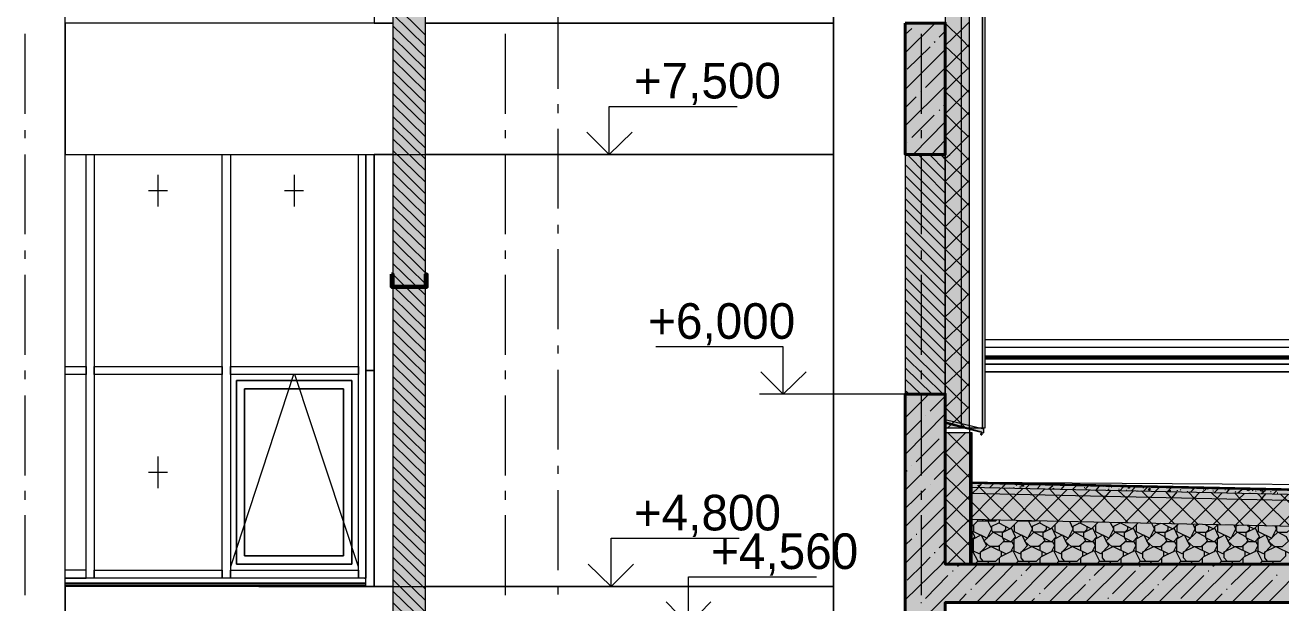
# Model space of a CAD drawing. Header units: millimetres. Extents: x -135211 to 49383, y -8033 to 228499.
# Drawn here: x -83147 to -75301, y 11541 to 15153 of the extents above; entities that cross this region are included whole.
import ezdxf

# ---------------------------------------------------------------- set-up
doc = ezdxf.new("R2010")
doc.units = ezdxf.units.MM
doc.layers.add('PDF _Геометрия', color=7, linetype='Continuous', true_color=0x1d1d1d)
doc.layers.add('PDF _Сплошная заливка', color=7, linetype='Continuous', true_color=0xffffff)
doc.layers.add('PDF _Текст', color=7, linetype='Continuous')

msp = doc.modelspace()

# ---------------------------------------------------------------- hatches: boundary and pattern name
at = {"layer": 'PDF _Сплошная заливка', "transparency": 33554559}
msp.add_hatch(color=256, dxfattribs=at).paths.add_polyline_path([(-77377.7, 12664.2), (-77157.6, 12609.2), (-77157.6, 12630.4), (-77377.7, 12685.4), (-77398.8, 12685.4), (-77398.8, 12664.2)])
h = msp.add_hatch(color=256, dxfattribs=at)
h.paths.add_polyline_path([(-63163, 12198.6), (-63332.3, 12190.1), (-63421.2, 12185.9), (-63590.6, 12177.4), (-63679.5, 12173.2), (-63848.8, 12164.7), (-63937.7, 12160.5), (-64107, 12152), (-64797, 12147.8), (-64797, 12152), (-66007.6, 12160.5), (-66608.7, 12164.7), (-67819.4, 12173.2), (-68424.7, 12173.2), (-68424.7, 12147.8), (-67730.5, 12147.8), (-65647.8, 12135.1), (-64957.8, 12130.9), (-64102.8, 12126.6), (-64102.8, 12130.9), (-63171.5, 12173.2), (-63078.4, 12173.2), (-63078.4, 12198.6)])
h.paths.add_polyline_path([(-76467.6, 12274.8), (-76985.2, 12286), (-77245.3, 12286), (-77245.3, 12262.1), (-77047.5, 12262.1), (-76852.8, 12257.9), (-76653.8, 12253.6), (-76459.1, 12249.4), (-76260.1, 12245.2), (-76065.4, 12240.9), (-75866.5, 12236.7), (-75671.7, 12232.5), (-75472.8, 12228.2), (-75083.3, 12219.8), (-74884.4, 12215.5), (-74689.7, 12211.3), (-74490.7, 12207.1), (-74296, 12202.8), (-74097, 12198.6), (-73902.3, 12194.4), (-73703.4, 12190.1), (-73313.9, 12181.7), (-72615.5, 12177.4), (-71921.2, 12173.2), (-71222.8, 12169), (-70528.6, 12164.7), (-69720, 12160.5), (-69720, 12181.7), (-70325.4, 12185.9), (-71544.5, 12194.4), (-72149.8, 12198.6), (-73369, 12207.1), (-73559.4, 12211.3), (-74338.3, 12228.2), (-74528.8, 12232.5), (-75307.7, 12249.4), (-75498.2, 12253.6), (-76277.1, 12270.6)])
h = msp.add_hatch(color=256, dxfattribs=at)
h.paths.add_polyline_path([(-63171.5, 12173.2), (-64102.8, 12130.9), (-64898.6, 12126.6), (-64898.6, 12130.9), (-65605.5, 12135.1), (-66308.2, 12139.3), (-67015.1, 12143.6), (-67717.8, 12147.8), (-68424.7, 12147.8), (-68424.7, 12105.5), (-67730.5, 12105.5), (-65647.8, 12092.8), (-64957.8, 12088.5), (-64107, 12084.3), (-64107, 12088.5), (-63937.7, 12097), (-63848.8, 12101.2), (-63679.5, 12109.7), (-63590.6, 12113.9), (-63421.2, 12122.4), (-63332.3, 12126.6), (-63163, 12135.1), (-63078.4, 12135.1), (-63078.4, 12173.2)])
h.paths.add_polyline_path([(-76467.6, 12249.4), (-76986, 12260.7), (-77245.3, 12260.7), (-77245.3, 12224), (-77047.5, 12224), (-76852.8, 12219.8), (-76653.8, 12215.5), (-76459.1, 12211.3), (-76260.1, 12207.1), (-76065.4, 12202.8), (-75866.5, 12198.6), (-75671.7, 12194.4), (-75472.8, 12190.1), (-75083.3, 12181.7), (-74884.4, 12177.4), (-74689.7, 12173.2), (-74490.7, 12169), (-74296, 12164.7), (-74097, 12160.5), (-73902.3, 12156.3), (-73703.4, 12152), (-73313.9, 12143.6), (-72615.5, 12139.3), (-71921.2, 12135.1), (-71222.8, 12130.9), (-70528.6, 12126.6), (-70122.2, 12122.4), (-69720, 12118.2), (-69720, 12160.5), (-71176.2, 12169), (-71908.5, 12173.2), (-72636.6, 12177.4), (-73369, 12181.7), (-73559.4, 12185.9), (-74338.3, 12202.8), (-74528.8, 12207.1), (-75307.7, 12224), (-75498.2, 12228.2), (-76277.1, 12245.2)])
h = msp.add_hatch(color=256, dxfattribs=at)
h.paths.add_polyline_path([(-63163, 12135.1), (-63332.3, 12126.6), (-63421.2, 12122.4), (-63590.6, 12113.9), (-63679.5, 12109.7), (-63848.8, 12101.2), (-63937.7, 12097), (-64107, 12088.5), (-64898.6, 12084.3), (-64898.6, 12088.5), (-65605.5, 12092.8), (-66308.2, 12097), (-67015.1, 12101.2), (-67717.8, 12105.5), (-68424.7, 12105.5), (-68424.7, 11948.8), (-67844.8, 11948.8), (-67269.1, 11944.6), (-66689.2, 11940.4), (-66113.5, 11936.1), (-65533.5, 11931.9), (-64957.8, 11927.7), (-64107, 11923.4), (-64107, 11927.7), (-63937.7, 11936.1), (-63848.8, 11940.4), (-63679.5, 11948.8), (-63590.6, 11953.1), (-63421.2, 11961.5), (-63332.3, 11965.8), (-63163, 11974.2), (-63078.4, 11974.2), (-63078.4, 12135.1)])
h.paths.add_polyline_path([(-76467.6, 12211.3), (-76976.9, 12222.4), (-77245.3, 12222.4), (-77245.3, 12063.1), (-77047.5, 12063.1), (-76852.8, 12058.9), (-76653.8, 12054.7), (-76459.1, 12050.4), (-76260.1, 12046.2), (-76065.4, 12042), (-75866.5, 12037.7), (-75671.7, 12033.5), (-75472.8, 12029.3), (-75083.3, 12020.8), (-74884.4, 12016.6), (-74689.7, 12012.3), (-74490.7, 12008.1), (-74296, 12003.9), (-74097, 11999.6), (-73902.3, 11995.4), (-73703.4, 11991.2), (-73313.9, 11982.7), (-72615.5, 11978.5), (-71921.2, 11974.2), (-71222.8, 11970), (-70528.6, 11965.8), (-69720, 11961.5), (-69720, 12118.2), (-70325.4, 12122.4), (-71544.5, 12130.9), (-72149.8, 12135.1), (-73369, 12143.6), (-73559.4, 12147.8), (-74338.3, 12164.7), (-74528.8, 12169), (-75307.7, 12185.9), (-75498.2, 12190.1), (-76277.1, 12207.1)])
h = msp.add_hatch(color=256, dxfattribs=at)
h.paths.add_polyline_path([(-63163, 11974.2), (-63332.3, 11965.8), (-63421.2, 11961.5), (-63590.6, 11953.1), (-63679.5, 11948.8), (-63848.8, 11940.4), (-63937.7, 11936.1), (-64107, 11927.7), (-64797, 11923.4), (-64797, 11927.7), (-66007.6, 11936.1), (-66608.7, 11940.4), (-67819.4, 11948.8), (-68424.7, 11948.8), (-68424.7, 11783.8), (-63078.4, 11783.8), (-63078.4, 11974.2)])
h.paths.add_polyline_path([(-76078.1, 12042), (-76974.2, 12061.5), (-77245.3, 12061.5), (-77245.3, 11783.8), (-69720, 11783.8), (-69720, 11961.5), (-72632.4, 11978.5), (-73364.7, 11982.7), (-73555.2, 11986.9), (-74528.8, 12008.1), (-74719.3, 12012.3), (-75887.6, 12037.7)])
h = msp.add_hatch(color=256, dxfattribs=at)
h.paths.add_polyline_path([(-77648.6, 11783.8), (-77648.6, 11542.8), (-69245.9, 11542.8), (-69245.9, 11783.8)])
h.paths.add_polyline_path([(-50951, 11783.8), (-68898.8, 11783.8), (-68898.8, 11542.8), (-50951, 11542.8)])
h = msp.add_hatch(color=256, dxfattribs=at)
h.paths.add_polyline_path([(-77399.4, 11542.5), (-77648.6, 11542.5), (-77648.6, 10962.5), (-77399.4, 10962.5)])
h.paths.add_polyline_path([(-77399.4, 10725.5), (-77648.6, 10725.5), (-77648.6, 6717.5), (-77399.4, 6717.5)])

# ---------------------------------------------------------------- linework, layer by layer
at = {"layer": 'PDF _Геометрия', "color": 7, "lineweight": 9}
for points in [[(-77149.1, 13176.4), (-77149.1, 20664.7), (-77166, 20664.7), (-77428.5, 20664.7)], [(-77297.2, 12634.6), (-77297.2, 14344.8), (-77297.2, 15843.3), (-77297.2, 18544), (-77297.2, 20563.1)], [(-77246.4, 12634.6), (-77246.4, 14344.8), (-77246.4, 15843.3), (-77246.4, 18544), (-77246.4, 20563.1)], [(-77898.3, 19123.9), (-78097.3, 19123.9), (-78097.3, 11402.8), (-78097.3, 11644.1), (-80645.6, 11644.1), (-78097.3, 11644.1), (-78097.3, 14344.8), (-80645.6, 14344.8), (-78097.3, 14344.8), (-78097.3, 15166), (-80645.6, 15166), (-78097.3, 15166), (-78097.3, 18544), (-80645.6, 18544), (-78097.3, 18544), (-78097.3, 19123.9), (-80425.5, 19123.9), (-80425.5, 19119.7), (-80522.8, 19119.7), (-80527.1, 19115.4), (-80624.4, 19090), (-80628.7, 19085.8), (-80645.6, 19085.8)], [(-79815.9, 14755.4), (-79815.9, 15254.9)], [(-83147.3, 14598.7), (-83147.3, 15098.3)], [(-80146.1, 14598.7), (-80146.1, 15098.3)], [(-77547, 14598.7), (-77547, 15098.3)], [(-81568.4, 14344.8), (-81293.3, 14344.8), (-79498.4, 14344.8), (-79498.4, 14645.3), (-78698.4, 14645.3)], [(-79815.9, 14603), (-79815.9, 14658)], [(-83147.3, 14446.4), (-83147.3, 14497.2)], [(-80146.1, 14446.4), (-80146.1, 14497.2)], [(-79815.9, 14006.1), (-79815.9, 14505.6)], [(-77547, 14446.4), (-77547, 14497.2)], [(-83147.3, 13845.3), (-83147.3, 14344.8)], [(-82715.6, 14344.8), (-82715.6, 12994.4), (-82715.6, 11694.9), (-82766.4, 11694.9), (-82766.4, 12994.4), (-82766.4, 14344.8)], [(-81864.7, 14344.8), (-81864.7, 12994.4), (-81864.7, 11694.9), (-81915.5, 11694.9), (-81915.5, 12994.4), (-81915.5, 14344.8)], [(-81018.1, 11644.1), (-81018.1, 11720.3), (-81018.1, 12994.4), (-80967.3, 12994.4), (-81018.1, 12994.4), (-81018.1, 14344.8), (-81018.1, 12994.4), (-81018.1, 11694.9), (-81064.7, 11694.9), (-81064.7, 12994.4), (-81064.7, 14344.8)], [(-80967.3, 11644.1), (-80967.3, 11720.3), (-80967.3, 12994.4), (-80967.3, 14344.8)], [(-80146.1, 13845.3), (-80146.1, 14344.8)], [(-79646.6, 14344.8), (-79350.3, 14344.8)], [(-77547, 13845.3), (-77547, 14344.8)], [(-82317.7, 14217.8), (-82317.7, 14018.8)], [(-81466.8, 14217.8), (-81466.8, 14018.8)], [(-82258.4, 14116.2), (-82376.9, 14116.2)], [(-81407.6, 14116.2), (-81526.1, 14116.2)], [(-79815.9, 13849.5), (-79815.9, 13904.5)], [(-83147.3, 13692.9), (-83147.3, 13743.7)], [(-80146.1, 13692.9), (-80146.1, 13743.7)], [(-79815.9, 13252.6), (-79815.9, 13752.1)], [(-77547, 13692.9), (-77547, 13743.7)], [(-83147.3, 13091.8), (-83147.3, 13591.3)], [(-80146.1, 13091.8), (-80146.1, 13591.3)], [(-77547, 13091.8), (-77547, 13591.3)], [(-69690.4, 13184.9), (-77149.1, 13184.9)], [(-79815.9, 13100.2), (-79815.9, 13151)], [(-77398.8, 12846.3), (-77775.6, 12846.3), (-78410.5, 12846.3), (-78410.5, 13142.6), (-79206.4, 13142.6)], [(-69690.4, 13138.3), (-77149.1, 13138.3)], [(-69690.4, 13083.3), (-77149.1, 13083.3)], [(-77149.1, 13066.4), (-69690.4, 13066.4), (-77149.1, 13066.4), (-77149.1, 13074.8)], [(-69690.4, 13074.8), (-77149.1, 13074.8), (-69690.4, 13074.8)], [(-83147.3, 12939.4), (-83147.3, 12994.4)], [(-82897.6, 13019.8), (-82766.4, 13019.8), (-82766.4, 12969), (-82897.6, 12969)], [(-81471.1, 12969), (-81864.7, 11766.8)], [(-81064.7, 11766.8), (-81462.6, 12969)], [(-80146.1, 12939.4), (-80146.1, 12994.4)], [(-79815.9, 12499.1), (-79815.9, 12998.6)], [(-77547, 12939.4), (-77547, 12994.4)], [(-83147.3, 12338.3), (-83147.3, 12837.8)], [(-80146.1, 12338.3), (-80146.1, 12837.8)], [(-78258.2, 12846.3), (-78558.7, 12846.3)], [(-77547, 12338.3), (-77547, 12837.8)], [(-77398.8, 12668.5), (-77386.1, 12668.5), (-77398.8, 12668.5)], [(-77398.8, 12634.6), (-77398.8, 12605)], [(-77246.4, 12626.1), (-77246.4, 12605), (-77246.4, 11783.8)], [(-77238, 12605), (-77238, 11783.8)], [(-77233.7, 12605), (-77233.7, 11783.8)], [(-82317.7, 12456.8), (-82317.7, 12257.9)], [(-79815.9, 12346.8), (-79815.9, 12397.6)], [(-82258.4, 12355.2), (-82376.9, 12355.2)], [(-83147.3, 12185.9), (-83147.3, 12240.9)], [(-80146.1, 12185.9), (-80146.1, 12240.9)], [(-79815.9, 11745.7), (-79815.9, 12245.2)], [(-77547, 12185.9), (-77547, 12240.9)], [(-73369, 12211.3), (-77229.5, 12296), (-69728.5, 12245.2)], [(-83147.3, 11589), (-83147.3, 12088.5)], [(-80146.1, 11589), (-80146.1, 12088.5)], [(-77547, 11589), (-77547, 12088.5)], [(-81686.9, 11644.1), (-80764.1, 11644.1), (-79485.7, 11644.1), (-79485.7, 11944.6), (-78685.7, 11944.6)], [(-81026.6, 11694.9), (-81018.1, 11694.9), (-82897.6, 11694.9), (-82766.4, 11694.9), (-82766.4, 11745.7), (-82897.6, 11745.7)], [(-82757.9, 11694.9), (-82766.4, 11694.9), (-82897.6, 11694.9)], [(-81907.1, 11694.9), (-81915.5, 11694.9), (-82715.6, 11694.9), (-82728.3, 11694.9)], [(-81056.2, 11694.9), (-81064.7, 11694.9), (-81864.7, 11694.9), (-81877.4, 11694.9)], [(-79900.6, 11402.8), (-79672, 11402.8), (-79003.2, 11402.8), (-79003.2, 11703.3), (-78203.1, 11703.3)], [(-82897.6, 11665.2), (-81018.1, 11665.2), (-82897.6, 11665.2)], [(-81018.1, 11652.5), (-82897.6, 11652.5)], [(-79815.9, 11593.3), (-79815.9, 11644.1)], [(-79638.1, 11644.1), (-79337.6, 11644.1)], [(-74363.7, 11542.5), (-75773.3, 11542.5), (-75125.7, 11542.5), (-75125.7, 11246.2), (-74325.6, 11246.2)]]:
    msp.add_lwpolyline(points, dxfattribs=at)
for points in [[(-77166, 20664.7), (-77166, 12634.6), (-77149.1, 12634.6), (-77149.1, 20664.7)], [(-77398.8, 18544), (-77398.8, 15843.3), (-77398.8, 14344.8), (-77398.8, 12846.3), (-77398.8, 12634.6), (-77297.2, 12634.6), (-77246.4, 12634.6), (-77166, 12634.6), (-77166, 14344.8), (-77166, 15843.3), (-77166, 18544), (-77166, 20563.1), (-77246.4, 20563.1), (-77297.2, 20563.1), (-77398.8, 20563.1)], [(-82897.6, 14344.8), (-80848.8, 14344.8), (-80967.3, 14344.8), (-80967.3, 11644.1), (-80848.8, 11644.1), (-82897.6, 11644.1), (-82897.6, 10962.5), (-80848.8, 10962.5), (-82897.6, 10962.5), (-82897.6, 10145.6), (-82495.5, 10145.6), (-82897.6, 10145.6), (-82897.6, 10086.3), (-82897.6, 19123.9), (-82897.6, 18544), (-80848.8, 18544), (-80967.3, 18544), (-80967.3, 15166), (-80848.8, 15166), (-82897.6, 15166)], [(-80848.8, 19123.9), (-80848.8, 10805.9), (-80645.6, 10805.9), (-80645.6, 19123.9)], [(-77398.8, 14344.8), (-77648.6, 14344.8), (-77648.6, 12846.3), (-77398.8, 12846.3)], [(-77149.1, 13032.5), (-69690.4, 13032.5)], [(-82715.6, 13019.8), (-81915.5, 13019.8), (-81915.5, 12969), (-82715.6, 12969)], [(-81864.7, 13019.8), (-81064.7, 13019.8), (-81064.7, 12969), (-81864.7, 12969)], [(-77149.1, 12985.9), (-69690.4, 12985.9)], [(-81107, 11783.8), (-81107, 12930.9), (-81826.6, 12930.9), (-81826.6, 11783.8)], [(-81826.6, 12930.9), (-81107, 12930.9), (-81107, 11783.8), (-81826.6, 11783.8)], [(-81775.8, 12880.1), (-81775.8, 11834.6), (-81157.8, 11834.6), (-81157.8, 12880.1)], [(-81157.8, 12880.1), (-81157.8, 11834.6), (-81775.8, 11834.6), (-81775.8, 12880.1)], [(-77394.6, 12668.5), (-77394.6, 12698.1), (-77398.8, 12698.1), (-77398.8, 12668.5)], [(-77398.8, 12664.2), (-77157.6, 12605), (-77157.6, 12626.1), (-77398.8, 12685.4)], [(-77170.3, 12609.2), (-77386.1, 12668.5), (-77170.3, 12609.2), (-77170.3, 12592.3), (-77178.7, 12600.7), (-77178.7, 12596.5), (-77174.5, 12592.3), (-77170.3, 12592.3)], [(-77229.5, 11783.8), (-77229.5, 12605), (-77233.7, 12605), (-77238, 12605), (-77246.4, 12605), (-77398.8, 12605), (-77398.8, 11783.8), (-77246.4, 11783.8), (-77238, 11783.8), (-77233.7, 11783.8)], [(-77246.4, 11783.8), (-69720, 11783.8), (-69720, 11957.3), (-69720, 12113.9), (-69720, 12156.3), (-69720, 12177.4), (-69720, 12181.7), (-69720, 12185.9), (-73369, 12211.3), (-77246.4, 12296), (-77246.4, 12291.7), (-77246.4, 12287.5), (-77246.4, 12262.1), (-77246.4, 12224), (-77246.4, 12063.1)], [(-82715.6, 11745.7), (-81915.5, 11745.7), (-81915.5, 11694.9), (-82715.6, 11694.9)], [(-81864.7, 11745.7), (-81064.7, 11745.7), (-81064.7, 11694.9), (-81864.7, 11694.9)], [(-82897.6, 11665.2), (-81018.1, 11665.2)], [(-77398.8, 10962.5), (-72446.1, 10962.5), (-72446.1, 11542.5), (-77398.8, 11542.5)]]:
    msp.add_lwpolyline(points, close=True, dxfattribs=at)
at = {"layer": 'PDF _Геометрия', "lineweight": 9}
for points in [[(-80645.6, 15089.8), (-80848.8, 15293)], [(-80645.6, 15022.1), (-80848.8, 15221)], [(-80645.6, 14950.1), (-80848.8, 15149)], [(-77648.6, 14979.7), (-77462.3, 15166)], [(-77398.8, 15026.3), (-77297.2, 15123.6), (-77246.4, 15174.4)], [(-77246.4, 15013.6), (-77297.2, 15064.4), (-77398.8, 15166)], [(-80645.6, 14878.1), (-80848.8, 15077.1)], [(-77648.6, 15094), (-77606.3, 15132.1)], [(-77436.9, 15077.1), (-77398.8, 15115.2)], [(-80645.6, 14806.2), (-80848.8, 15009.4)], [(-77648.6, 14751.1), (-77398.8, 15000.9)], [(-77635.9, 14878.1), (-77492, 15017.8)], [(-77466.6, 15047.5), (-77462.3, 15051.7)], [(-77246.4, 14730), (-77297.2, 14780.8), (-77398.8, 14882.4), (-77297.2, 14984), (-77246.4, 15034.8)], [(-77246.4, 14873.9), (-77297.2, 14924.7), (-77398.8, 15022.1)], [(-80645.6, 14738.4), (-80848.8, 14937.4)], [(-80645.6, 14666.5), (-80848.8, 14865.4)], [(-77521.6, 14763.8), (-77398.8, 14886.6)], [(-77398.8, 14742.7), (-77297.2, 14844.3), (-77246.4, 14890.8)], [(-80645.6, 14594.5), (-80848.8, 14797.7)], [(-77648.6, 14522.6), (-77398.8, 14772.3)], [(-77246.4, 14450.6), (-77297.2, 14497.2), (-77398.8, 14598.7), (-77297.2, 14700.3), (-77246.4, 14751.1)], [(-80645.6, 14526.8), (-80848.8, 14725.7)], [(-77648.6, 14636.8), (-77580.9, 14704.6)], [(-77551.2, 14734.2), (-77547, 14738.4)], [(-77246.4, 14590.3), (-77297.2, 14641.1), (-77398.8, 14738.4)], [(-80645.6, 14454.8), (-80848.8, 14653.8)], [(-77436.9, 14619.9), (-77432.7, 14624.1)], [(-77407.3, 14649.5), (-77398.8, 14658)], [(-77246.4, 14306.7), (-77284.5, 14344.8), (-77297.2, 14357.5), (-77398.8, 14459.1), (-77297.2, 14560.7), (-77246.4, 14611.4)], [(-80645.6, 14382.9), (-80848.8, 14581.8)], [(-77606.3, 14450.6), (-77466.6, 14590.3)], [(-77597.8, 14344.8), (-77398.8, 14548)], [(-80645.6, 14315.1), (-80848.8, 14514.1)], [(-80645.6, 14243.2), (-80848.8, 14442.1)], [(-77398.8, 14319.4), (-77369.2, 14344.8), (-77297.2, 14416.7), (-77246.4, 14467.5)], [(-80645.6, 14171.2), (-80848.8, 14370.2)], [(-77635.9, 14421), (-77635.9, 14421)], [(-77483.5, 14344.8), (-77398.8, 14433.7)], [(-80645.6, 14099.2), (-80848.8, 14302.4)], [(-77246.4, 13883.4), (-77297.2, 13934.2), (-77398.8, 14031.5), (-77648.6, 14281.3)], [(-77398.8, 14103.5), (-77635.9, 14344.8)], [(-77246.4, 14327.8), (-77297.2, 14277), (-77398.8, 14175.4), (-77568.2, 14344.8)], [(-77398.8, 14243.2), (-77496.2, 14344.8)], [(-77246.4, 14167), (-77297.2, 14217.8), (-77398.8, 14315.1), (-77424.2, 14344.8)], [(-80645.6, 14031.5), (-80848.8, 14230.5)], [(-77398.8, 13963.8), (-77648.6, 14213.5)], [(-80645.6, 13959.6), (-80848.8, 14158.5)], [(-77246.4, 14044.2), (-77297.2, 13993.4), (-77398.8, 13891.8), (-77648.6, 14141.6)], [(-77398.8, 14035.7), (-77297.2, 14133.1), (-77246.4, 14183.9)], [(-77246.4, 14023.1), (-77297.2, 14073.8), (-77398.8, 14175.4)], [(-80645.6, 13887.6), (-80848.8, 14090.8)], [(-77398.8, 13819.9), (-77648.6, 14069.6)], [(-80645.6, 13819.9), (-80848.8, 14018.8)], [(-77246.4, 13900.3), (-77297.2, 13853.7), (-77398.8, 13752.1), (-77648.6, 14001.9)], [(-80645.6, 13747.9), (-80848.8, 13946.9)], [(-77398.8, 13680.2), (-77648.6, 13929.9)], [(-77246.4, 13743.7), (-77297.2, 13790.2), (-77398.8, 13891.8)], [(-80645.6, 13675.9), (-80848.8, 13874.9)], [(-77246.4, 13460.1), (-77297.2, 13510.8), (-77398.8, 13608.2), (-77648.6, 13858)], [(-80645.6, 13604), (-80848.8, 13807.2)], [(-80645.6, 13536.2), (-80848.8, 13735.2)], [(-77398.8, 13536.2), (-77648.6, 13786)], [(-77398.8, 13612.4), (-77297.2, 13709.8), (-77246.4, 13760.6)], [(-77246.4, 13599.7), (-77297.2, 13650.5), (-77398.8, 13752.1)], [(-80645.6, 13464.3), (-80848.8, 13663.2)], [(-77246.4, 13620.9), (-77297.2, 13570.1), (-77398.8, 13468.5), (-77648.6, 13718.3)], [(-80645.6, 13392.3), (-80848.8, 13595.5)], [(-77398.8, 13396.6), (-77648.6, 13646.3)], [(-77246.4, 13176.4), (-77297.2, 13227.2), (-77398.8, 13324.6), (-77648.6, 13574.3)], [(-80645.6, 13324.6), (-80848.8, 13523.5)], [(-77398.8, 13256.9), (-77648.6, 13506.6)], [(-80645.6, 13252.6), (-80848.8, 13451.6)], [(-77246.4, 13337.3), (-77297.2, 13286.5), (-77398.8, 13184.9), (-77648.6, 13434.7)], [(-77398.8, 13328.8), (-77297.2, 13426.2), (-77246.4, 13477)], [(-77246.4, 13316.1), (-77297.2, 13366.9), (-77398.8, 13468.5)], [(-80645.6, 13180.7), (-80848.8, 13383.9)], [(-77398.8, 13112.9), (-77648.6, 13362.7)], [(-80645.6, 13112.9), (-80848.8, 13311.9)], [(-77246.4, 13193.4), (-77297.2, 13146.8), (-77398.8, 13045.2), (-77648.6, 13295)], [(-80645.6, 13041), (-80848.8, 13239.9)], [(-77398.8, 12973.2), (-77648.6, 13223)], [(-77246.4, 13032.5), (-77297.2, 13083.3), (-77398.8, 13184.9)], [(-80645.6, 12969), (-80848.8, 13168)], [(-77246.4, 12753.1), (-77297.2, 12799.7), (-77398.8, 12901.3), (-77648.6, 13151)], [(-80645.6, 12897.1), (-80848.8, 13100.2)], [(-80645.6, 12829.3), (-80848.8, 13028.3)], [(-77411.5, 12846.3), (-77648.6, 13079.1)], [(-77398.8, 12905.5), (-77297.2, 13002.9), (-77246.4, 13053.7)], [(-77246.4, 12892.8), (-77297.2, 12943.6), (-77398.8, 13045.2)], [(-80645.6, 12757.4), (-80848.8, 12956.3)], [(-77479.3, 12846.3), (-77648.6, 13011.3)], [(-80645.6, 12685.4), (-80848.8, 12888.6)], [(-77551.2, 12846.3), (-77648.6, 12939.4)], [(-77271.8, 12634.6), (-77297.2, 12660), (-77398.8, 12761.6), (-77297.2, 12863.2), (-77246.4, 12914)], [(-80645.6, 12617.7), (-80848.8, 12816.6)], [(-77623.2, 12846.3), (-77648.6, 12867.4)], [(-77648.6, 12698.1), (-77500.4, 12846.3)], [(-77635.9, 12825.1), (-77635.9, 12825.1)], [(-77492, 12740.4), (-77398.8, 12833.6)], [(-80645.6, 12545.7), (-80848.8, 12744.7)], [(-77648.6, 12469.5), (-77398.8, 12723.5)], [(-77521.6, 12710.8), (-77521.6, 12710.8)], [(-77381.9, 12634.6), (-77297.2, 12719.3), (-77246.4, 12770.1)], [(-80645.6, 12473.7), (-80848.8, 12672.7)], [(-77648.6, 12583.8), (-77551.2, 12681.2)], [(-77398.8, 12676.9), (-77394.6, 12681.2)], [(-77381.9, 12664.2), (-77377.7, 12668.5)], [(-77356.5, 12660), (-77356.5, 12660)], [(-77335.3, 12651.5), (-77335.3, 12655.8)], [(-77314.2, 12647.3), (-77314.2, 12647.3)], [(-77293, 12643.1), (-77288.8, 12643.1)], [(-77267.6, 12634.6), (-77267.6, 12638.8)], [(-80645.6, 12406), (-80848.8, 12605)], [(-77580.9, 12423), (-77436.9, 12566.9)], [(-77407.3, 12596.5), (-77407.3, 12596.5)], [(-77246.4, 12325.6), (-77398.8, 12478), (-77271.8, 12605)], [(-77246.4, 12469.5), (-77381.9, 12605)], [(-77246.4, 12630.4), (-77246.4, 12630.4)], [(-77225.3, 12621.9), (-77221, 12626.1)], [(-77204.1, 12617.7), (-77199.9, 12617.7)], [(-77178.7, 12613.4), (-77178.7, 12613.4)], [(-77174.5, 12592.3), (-77170.3, 12592.3), (-77170.3, 12596.5)], [(-80645.6, 12334.1), (-80848.8, 12533)], [(-77648.6, 12245.2), (-77398.8, 12494.9)], [(-77398.8, 12338.3), (-77246.4, 12486.4)], [(-80645.6, 12262.1), (-80848.8, 12461)], [(-77606.3, 12397.6), (-77606.3, 12397.6)], [(-80645.6, 12190.1), (-80848.8, 12393.3)], [(-80645.6, 12122.4), (-80848.8, 12321.4)], [(-77648.6, 12359.5), (-77635.9, 12367.9)], [(-77466.6, 12312.9), (-77398.8, 12380.6)], [(-77398.8, 12198.6), (-77246.4, 12346.8)], [(-77119.5, 12058.9), (-77246.4, 12185.9), (-77398.8, 12334.1)], [(-80645.6, 12050.4), (-80848.8, 12249.4)], [(-77648.6, 12016.6), (-77398.8, 12266.3)], [(-77648.6, 12130.9), (-77521.6, 12253.6)], [(-77492, 12283.3), (-77492, 12283.3)], [(-77246.4, 11902.3), (-77398.8, 12054.7), (-77246.4, 12207.1), (-77229.5, 12224), (-77191.4, 12262.1), (-77170.3, 12287.5)], [(-77398.8, 11915), (-77246.4, 12063.1), (-77089.8, 12219.8), (-77051.7, 12257.9)], [(-77246.4, 12283.3), (-77242.2, 12287.5)], [(-76975.5, 12058.9), (-77140.6, 12219.8), (-77183, 12262.1)], [(-77119.5, 12262.1), (-77098.3, 12283.3)], [(-77111, 12058.9), (-76954.4, 12215.5), (-76912, 12257.9)], [(-77047.5, 12257.9), (-77022.1, 12283.3)], [(-77034.8, 12270.6), (-77034.8, 12274.8)], [(-77034.8, 12257.9), (-76996.7, 12219.8), (-76831.6, 12054.7), (-76675, 12211.3), (-76636.9, 12249.4)], [(-77026.3, 12266.3), (-77026.3, 12266.3)], [(-76996.7, 12262.1), (-76996.7, 12262.1)], [(-76971.3, 12257.9), (-76967.1, 12262.1)], [(-76971.3, 12058.9), (-76814.7, 12215.5), (-76776.6, 12253.6)], [(-76954.4, 12274.8), (-76950.1, 12279)], [(-76937.4, 12257.9), (-76924.7, 12262.1), (-76929, 12257.9)], [(-76937.4, 12257.9), (-76937.4, 12257.9)], [(-76933.2, 12270.6), (-76929, 12270.6)], [(-76912, 12279), (-76907.8, 12270.6), (-76924.7, 12270.6), (-76916.3, 12279)], [(-76899.3, 12253.6), (-76873.9, 12279)], [(-76687.7, 12050.4), (-76852.8, 12215.5), (-76890.9, 12253.6)], [(-76823.1, 12253.6), (-76806.2, 12274.8)], [(-76751.2, 12253.6), (-76725.8, 12274.8)], [(-76543.8, 12046.2), (-76708.8, 12211.3), (-76746.9, 12253.6)], [(-76725.8, 12253.6), (-76721.5, 12257.9), (-76721.5, 12253.6)], [(-76696.1, 12050.4), (-76539.5, 12207.1), (-76497.2, 12245.2)], [(-76675, 12249.4), (-76653.8, 12274.8)], [(-76670.7, 12262.1), (-76670.7, 12262.1)], [(-76399.8, 12046.2), (-76560.7, 12207.1), (-76603, 12249.4), (-76577.6, 12274.8)], [(-76598.8, 12253.6), (-76594.6, 12253.6)], [(-76581.9, 12274.8), (-76581.9, 12274.8)], [(-76556.5, 12046.2), (-76399.8, 12202.8), (-76361.7, 12245.2)], [(-76531.1, 12262.1), (-76526.8, 12262.1)], [(-76522.6, 12253.6), (-76505.7, 12270.6)], [(-76518.4, 12249.4), (-76514.1, 12249.4)], [(-76255.9, 12042), (-76416.8, 12207.1), (-76459.1, 12245.2)], [(-76454.9, 12245.2), (-76433.7, 12270.6)], [(-76416.8, 12046.2), (-76260.1, 12202.8), (-76222, 12240.9)], [(-76412.5, 12266.3), (-76412.5, 12266.3)], [(-76382.9, 12270.6), (-76374.4, 12266.3)], [(-76382.9, 12245.2), (-76374.4, 12253.6)], [(-76374.4, 12266.3), (-76374.4, 12266.3)], [(-76361.7, 12266.3), (-76357.5, 12266.3)], [(-76205.1, 12029.3), (-76205.1, 11986.9), (-76120.5, 11944.6), (-76090.8, 12003.9), (-76107.8, 12037.7), (-76272.8, 12202.8), (-76315.2, 12240.9)], [(-76310.9, 12249.4), (-76310.9, 12253.6)], [(-76306.7, 12240.9), (-76285.5, 12266.3)], [(-76268.6, 12245.2), (-76264.4, 12245.2)], [(-76247.4, 12266.3), (-76247.4, 12257.9), (-76255.9, 12257.9), (-76251.7, 12266.3)], [(-76234.7, 12240.9), (-76209.3, 12266.3)], [(-76217.8, 12262.1), (-76217.8, 12266.3)], [(-76196.6, 12240.9), (-76192.4, 12240.9)], [(-75963.8, 12033.5), (-76128.9, 12198.6), (-76171.2, 12240.9)], [(-76162.8, 12262.1), (-76158.5, 12262.1)], [(-76158.5, 12240.9), (-76137.4, 12262.1)], [(-76128.9, 12249.4), (-76124.7, 12249.4)], [(-76086.6, 12236.7), (-76061.2, 12262.1)], [(-76010.4, 12236.7), (-75989.2, 12257.9)], [(-76001.9, 12236.7), (-75993.5, 12245.2), (-75993.5, 12236.7)], [(-75946.9, 12240.9), (-75946.9, 12245.2)], [(-75930, 12245.2), (-75925.7, 12249.4)], [(-75866.5, 12232.5), (-75841.1, 12257.9)], [(-75858, 12253.6), (-75853.8, 12257.9)], [(-75836.8, 12257.9), (-75836.8, 12257.9)], [(-75790.3, 12232.5), (-75769.1, 12253.6)], [(-75786, 12253.6), (-75781.8, 12253.6)], [(-75760.6, 12253.6), (-75756.4, 12253.6)], [(-75756.4, 12253.6), (-75756.4, 12253.6)], [(-75743.7, 12253.6), (-75743.7, 12253.6)], [(-75726.8, 12240.9), (-75722.5, 12240.9)], [(-75718.3, 12228.2), (-75692.9, 12253.6)], [(-75650.6, 12249.4), (-75646.3, 12249.4)], [(-75642.1, 12228.2), (-75620.9, 12253.6)], [(-75570.2, 12228.2), (-75544.8, 12249.4)], [(-75553.2, 12245.2), (-75553.2, 12245.2)], [(-75498.2, 12249.4), (-75502.4, 12240.9), (-75510.9, 12245.2), (-75502.4, 12249.4)], [(-75494, 12245.2), (-75494, 12245.2)], [(-75481.3, 12240.9), (-75472.8, 12249.4)], [(-75460.1, 12240.9), (-75455.9, 12240.9)], [(-75417.8, 12249.4), (-75413.5, 12236.7), (-75430.5, 12240.9), (-75422, 12249.4)], [(-75422, 12224), (-75396.6, 12245.2)], [(-75350, 12219.8), (-75328.9, 12240.9)], [(-80645.6, 11978.5), (-80848.8, 12181.7)], [(-77246.4, 12046.2), (-77398.8, 12194.4)], [(-76277.1, 12042), (-76120.5, 12198.6), (-76082.4, 12236.7)], [(-76141.6, 12037.7), (-75985, 12194.4), (-75819.9, 12033.5)], [(-76023.1, 12236.7), (-75985, 12194.4), (-75946.9, 12236.7)], [(-76001.9, 12037.7), (-75845.3, 12194.4), (-75807.2, 12232.5)], [(-75887.6, 12236.7), (-75883.4, 12236.7)], [(-75676, 12029.3), (-75841.1, 12194.4), (-75879.2, 12232.5)], [(-75866.5, 12232.5), (-75866.5, 12232.5)], [(-75866.5, 12232.5), (-75866.5, 12232.5)], [(-75862.2, 12033.5), (-75705.6, 12190.1), (-75667.5, 12228.2)], [(-75532.1, 12025), (-75692.9, 12190.1), (-75735.2, 12228.2)], [(-75726.8, 12029.3), (-75570.2, 12185.9), (-75527.8, 12224)], [(-75388.1, 12020.8), (-75549, 12185.9), (-75591.3, 12228.2)], [(-75587.1, 12232.5), (-75582.9, 12236.7)], [(-75587.1, 12025), (-75430.5, 12181.7), (-75392.4, 12224)], [(-75510.9, 12025), (-75468.6, 12003.9), (-75447.4, 12025), (-75290.8, 12181.7), (-75252.7, 12219.8)], [(-75494, 12224), (-75494, 12228.2)], [(-75324.6, 12020.8), (-75328.9, 12020.8), (-75328.9, 11991.2), (-75320.4, 11982.7), (-75379.7, 11927.7), (-75341.6, 11893.8), (-75290.8, 11893.8), (-75252.7, 11927.7), (-75265.4, 11953.1), (-75320.4, 11982.7), (-75261.1, 11982.7), (-75244.2, 11999.6), (-75244.2, 12020.8), (-75405.1, 12181.7), (-75447.4, 12224)], [(-75367, 12236.7), (-75362.7, 12236.7)], [(-75324.6, 12228.2), (-75320.4, 12228.2)], [(-75311.9, 12020.8), (-75155.3, 12177.4), (-75113, 12215.5)], [(-75096, 12016.6), (-75261.1, 12181.7), (-75303.5, 12219.8)], [(-80645.6, 11910.7), (-80848.8, 12109.7)], [(-77551.2, 11995.4), (-77407.3, 12139.3)], [(-80645.6, 11838.8), (-80848.8, 12037.7)], [(-77648.6, 11788), (-77398.8, 12037.7)], [(-77246.4, 11927.7), (-77242.2, 11923.4), (-77212.6, 11953.1), (-77238, 12008.1), (-77246.4, 12003.9), (-77195.7, 12054.7), (-77081.4, 12054.7), (-77077.1, 12058.9)], [(-77221, 12029.3), (-77221, 11986.9), (-77136.4, 11944.6), (-77106.8, 12003.9), (-77132.2, 12054.7)], [(-77195.7, 12054.7), (-77199.9, 12063.1)], [(-77161.8, 12054.7), (-77166, 12063.1)], [(-77022.1, 12020.8), (-77022.1, 11999.6), (-77039, 11982.7), (-77098.3, 11982.7), (-77043.3, 11953.1), (-77030.6, 11927.7), (-77068.7, 11893.8), (-77119.5, 11893.8), (-77157.6, 11927.7), (-77098.3, 11982.7), (-77106.8, 11991.2), (-77106.8, 12020.8), (-77064.4, 12042), (-76992.5, 12003.9), (-76941.7, 12054.7), (-76835.8, 12054.7)], [(-77060.2, 12042), (-77060.2, 12058.9)], [(-76967.1, 12029.3), (-76967.1, 11986.9), (-76882.4, 11944.6), (-76852.8, 12003.9), (-76878.2, 12054.7)], [(-76941.7, 12054.7), (-76945.9, 12054.7)], [(-76907.8, 12054.7), (-76907.8, 12054.7)], [(-76768.1, 12020.8), (-76768.1, 11999.6), (-76785, 11982.7), (-76844.3, 11982.7), (-76789.3, 11953.1), (-76776.6, 11927.7), (-76814.7, 11893.8), (-76865.5, 11893.8), (-76903.6, 11927.7), (-76844.3, 11982.7), (-76852.8, 11991.2), (-76852.8, 12020.8), (-76810.4, 12042), (-76738.5, 12003.9), (-76691.9, 12050.4)], [(-76806.2, 12042), (-76806.2, 12054.7)], [(-76713.1, 12029.3), (-76713.1, 11986.9), (-76628.4, 11944.6), (-76598.8, 12003.9), (-76620, 12050.4)], [(-76514.1, 12020.8), (-76514.1, 11999.6), (-76531.1, 11982.7), (-76590.3, 11982.7), (-76535.3, 11953.1), (-76522.6, 11927.7), (-76560.7, 11893.8), (-76611.5, 11893.8), (-76649.6, 11927.7), (-76590.3, 11982.7), (-76598.8, 11991.2), (-76598.8, 12020.8), (-76556.5, 12042), (-76484.5, 12003.9), (-76442.2, 12046.2)], [(-76552.2, 12042), (-76552.2, 12046.2)], [(-76459.1, 12029.3), (-76459.1, 11986.9), (-76374.4, 11944.6), (-76344.8, 12003.9), (-76366, 12042)], [(-76260.1, 12020.8), (-76260.1, 11999.6), (-76277.1, 11982.7), (-76336.3, 11982.7), (-76281.3, 11953.1), (-76268.6, 11927.7), (-76306.7, 11893.8), (-76357.5, 11893.8), (-76395.6, 11927.7), (-76336.3, 11982.7), (-76344.8, 11991.2), (-76344.8, 12020.8), (-76302.5, 12042), (-76230.5, 12003.9), (-76192.4, 12042)], [(-76298.2, 12042), (-76298.2, 12042)], [(-76052.7, 12037.7), (-76090.8, 12020.8), (-76090.8, 11991.2), (-76082.4, 11982.7), (-76141.6, 11927.7), (-76103.5, 11893.8), (-76052.7, 11893.8), (-76014.6, 11927.7), (-76027.3, 11953.1), (-76082.4, 11982.7), (-76023.1, 11982.7), (-76006.2, 11999.6), (-76006.2, 12020.8)], [(-76040, 12037.7), (-75976.5, 12003.9), (-75942.7, 12033.5)], [(-75951.1, 12029.3), (-75951.1, 11986.9), (-75866.5, 11944.6), (-75836.8, 12003.9), (-75849.5, 12033.5)], [(-75811.4, 12033.5), (-75836.8, 12020.8), (-75836.8, 11991.2), (-75828.4, 11982.7), (-75887.6, 11927.7), (-75849.5, 11893.8), (-75798.7, 11893.8), (-75760.6, 11927.7), (-75773.3, 11953.1), (-75828.4, 11982.7), (-75769.1, 11982.7), (-75752.2, 11999.6), (-75752.2, 12020.8)], [(-75773.3, 12029.3), (-75722.5, 12003.9), (-75697.1, 12029.3), (-75697.1, 11986.9), (-75612.5, 11944.6), (-75582.9, 12003.9), (-75595.5, 12029.3)], [(-75565.9, 12025), (-75582.9, 12020.8), (-75582.9, 11991.2), (-75574.4, 11982.7), (-75633.6, 11927.7), (-75595.5, 11893.8), (-75544.8, 11893.8), (-75506.7, 11927.7), (-75519.4, 11953.1), (-75574.4, 11982.7), (-75515.1, 11982.7), (-75498.2, 11999.6), (-75498.2, 12020.8)], [(-75443.2, 12025), (-75443.2, 11986.9), (-75358.5, 11944.6), (-75328.9, 12003.9), (-75337.3, 12020.8)], [(-80645.6, 11766.8), (-80848.8, 11965.8)], [(-77648.6, 11902.3), (-77606.3, 11940.4)], [(-77580.9, 11970), (-77576.6, 11970)], [(-77246.4, 12003.9), (-77246.4, 12003.9)], [(-80645.6, 11699.1), (-80848.8, 11898)], [(-77466.6, 11855.7), (-77462.3, 11855.7)], [(-77436.9, 11885.4), (-77398.8, 11923.4)], [(-77267.6, 11783.8), (-77398.8, 11910.7)], [(-77242.2, 11860), (-77221, 11902.3), (-77233.7, 11923.4), (-77246.4, 11923.4), (-77386.1, 11783.8)], [(-77246.4, 11860), (-77229.5, 11868.4), (-77195.7, 11800.7)], [(-77212.6, 11783.8), (-77195.7, 11800.7), (-77081.4, 11800.7), (-77047.5, 11834.6), (-77047.5, 11860)], [(-77161.8, 11800.7), (-77178.7, 11821.9), (-77178.7, 11860), (-77111, 11893.8), (-77017.9, 11847.3)], [(-77060.2, 11868.4), (-77060.2, 11898)], [(-77051.7, 11830.3), (-76975.5, 11868.4), (-76941.7, 11800.7)], [(-76988.2, 11860), (-76967.1, 11902.3), (-76979.8, 11923.4), (-77039, 11923.4)], [(-76958.6, 11783.8), (-76941.7, 11800.7), (-76827.4, 11800.7), (-76793.5, 11834.6), (-76793.5, 11860)], [(-76907.8, 11800.7), (-76924.7, 11821.9), (-76924.7, 11860), (-76857, 11893.8), (-76763.9, 11847.3)], [(-76806.2, 11868.4), (-76806.2, 11898)], [(-76797.7, 11830.3), (-76721.5, 11868.4), (-76687.7, 11800.7)], [(-76734.2, 11860), (-76713.1, 11902.3), (-76725.8, 11923.4), (-76785, 11923.4)], [(-76704.6, 11783.8), (-76687.7, 11800.7), (-76573.4, 11800.7), (-76539.5, 11834.6), (-76539.5, 11860)], [(-76653.8, 11800.7), (-76670.7, 11821.9), (-76670.7, 11860), (-76603, 11893.8), (-76509.9, 11847.3)], [(-76552.2, 11868.4), (-76552.2, 11898)], [(-76543.8, 11830.3), (-76467.6, 11868.4), (-76433.7, 11800.7)], [(-76480.3, 11860), (-76459.1, 11902.3), (-76471.8, 11923.4), (-76531.1, 11923.4)], [(-76450.6, 11783.8), (-76433.7, 11800.7), (-76319.4, 11800.7), (-76285.5, 11834.6), (-76285.5, 11860)], [(-76399.8, 11800.7), (-76416.8, 11821.9), (-76416.8, 11860), (-76349, 11893.8), (-76255.9, 11847.3)], [(-76298.2, 11868.4), (-76298.2, 11898)], [(-76289.8, 11830.3), (-76213.6, 11868.4), (-76179.7, 11800.7)], [(-76226.3, 11860), (-76205.1, 11902.3), (-76217.8, 11923.4), (-76277.1, 11923.4)], [(-76196.6, 11783.8), (-76179.7, 11800.7), (-76065.4, 11800.7), (-76031.6, 11834.6), (-76031.6, 11860)], [(-76145.8, 11800.7), (-76162.8, 11821.9), (-76162.8, 11860), (-76095.1, 11893.8), (-76001.9, 11847.3)], [(-76044.3, 11868.4), (-76044.3, 11898)], [(-76035.8, 11830.3), (-75959.6, 11868.4), (-75925.7, 11800.7)], [(-75972.3, 11860), (-75951.1, 11902.3), (-75963.8, 11923.4), (-76023.1, 11923.4)], [(-75942.7, 11783.8), (-75925.7, 11800.7), (-75811.4, 11800.7), (-75777.6, 11834.6), (-75777.6, 11860)], [(-75891.9, 11800.7), (-75908.8, 11821.9), (-75908.8, 11860), (-75841.1, 11893.8), (-75747.9, 11847.3)], [(-75790.3, 11868.4), (-75790.3, 11898)], [(-75781.8, 11830.3), (-75705.6, 11868.4), (-75671.7, 11800.7)], [(-75718.3, 11860), (-75697.1, 11902.3), (-75709.8, 11923.4), (-75769.1, 11923.4)], [(-75688.7, 11783.8), (-75671.7, 11800.7), (-75557.5, 11800.7), (-75523.6, 11834.6), (-75523.6, 11860)], [(-75637.9, 11800.7), (-75654.8, 11821.9), (-75654.8, 11860), (-75587.1, 11893.8), (-75494, 11847.3)], [(-75536.3, 11868.4), (-75536.3, 11898)], [(-75527.8, 11830.3), (-75451.6, 11868.4), (-75417.8, 11800.7)], [(-75464.3, 11860), (-75443.2, 11902.3), (-75455.9, 11923.4), (-75515.1, 11923.4)], [(-75434.7, 11783.8), (-75417.8, 11800.7), (-75303.5, 11800.7), (-75269.6, 11834.6), (-75269.6, 11860)], [(-75383.9, 11800.7), (-75400.8, 11821.9), (-75400.8, 11860), (-75333.1, 11893.8), (-75240, 11847.3)], [(-80645.6, 11627.1), (-80848.8, 11826.1)], [(-77648.6, 11559.4), (-77420, 11783.8), (-77398.8, 11809.2)], [(-77648.6, 11330.8), (-77432.7, 11542.5), (-77195.7, 11783.8)], [(-77635.9, 11682.2), (-77534.3, 11783.8), (-77492, 11826.1)], [(-77322.6, 11771.1), (-77305.7, 11783.8)], [(-77208.3, 11656.8), (-77081.4, 11783.8)], [(-77204.1, 11542.5), (-76967.1, 11783.8)], [(-77123.7, 11783.8), (-77132.2, 11800.7)], [(-77068.7, 11783.8), (-77064.4, 11788), (-77060.2, 11783.8)], [(-77060.2, 11788), (-77060.2, 11817.6)], [(-76975.5, 11542.5), (-76738.5, 11783.8)], [(-76895.1, 11741.4), (-76852.8, 11783.8)], [(-76869.7, 11783.8), (-76878.2, 11800.7)], [(-76814.7, 11783.8), (-76810.4, 11788), (-76806.2, 11783.8)], [(-76806.2, 11788), (-76806.2, 11817.6)], [(-76780.8, 11627.1), (-76636.9, 11771.1)], [(-76751.2, 11542.5), (-76509.9, 11783.8)], [(-76615.7, 11783.8), (-76624.2, 11800.7)], [(-76560.7, 11783.8), (-76556.5, 11788), (-76552.2, 11783.8)], [(-76552.2, 11788), (-76552.2, 11817.6)], [(-76522.6, 11542.5), (-76281.3, 11783.8)], [(-76467.6, 11711.8), (-76395.6, 11783.8)], [(-76361.7, 11783.8), (-76370.2, 11800.7)], [(-76306.7, 11783.8), (-76302.5, 11788), (-76298.2, 11783.8)], [(-76298.2, 11788), (-76298.2, 11817.6)], [(-76294, 11542.5), (-76052.7, 11783.8), (-76048.5, 11788), (-76044.3, 11783.8)], [(-76183.9, 11771.1), (-76179.7, 11771.1)], [(-76107.8, 11783.8), (-76116.2, 11800.7)], [(-76065.4, 11542.5), (-75824.1, 11783.8)], [(-76044.3, 11788), (-76044.3, 11817.6)], [(-76040, 11682.2), (-75938.4, 11783.8)], [(-75853.8, 11783.8), (-75862.2, 11800.7)], [(-75836.8, 11542.5), (-75595.5, 11783.8)], [(-75798.7, 11783.8), (-75794.5, 11788), (-75790.3, 11783.8)], [(-75790.3, 11788), (-75790.3, 11817.6)], [(-75726.8, 11771.1), (-75709.8, 11783.8)], [(-75612.5, 11656.8), (-75481.3, 11783.8)], [(-75599.8, 11783.8), (-75608.2, 11800.7)], [(-75608.2, 11542.5), (-75367, 11783.8)], [(-75544.8, 11783.8), (-75540.5, 11788), (-75536.3, 11783.8)], [(-75536.3, 11788), (-75536.3, 11817.6)], [(-75379.7, 11542.5), (-75142.6, 11783.8)], [(-75345.8, 11783.8), (-75354.3, 11800.7)], [(-80645.6, 11555.2), (-80848.8, 11754.1)], [(-77521.6, 11567.9), (-77381.9, 11711.8)], [(-77352.3, 11741.4), (-77348, 11741.4)], [(-76924.7, 11711.8), (-76920.5, 11716)], [(-76353.3, 11597.5), (-76209.3, 11741.4)], [(-75925.7, 11567.9), (-75781.8, 11711.8)], [(-75756.4, 11741.4), (-75752.2, 11741.4)], [(-75328.9, 11711.8), (-75324.6, 11716)], [(-80645.6, 11483.2), (-80848.8, 11686.4)], [(-80645.6, 11415.5), (-80848.8, 11614.4)], [(-77238, 11627.1), (-77233.7, 11627.1)], [(-77089.8, 11542.5), (-76950.1, 11682.2)], [(-76636.9, 11542.5), (-76522.6, 11656.8)], [(-76497.2, 11682.2), (-76493, 11686.4)], [(-76179.7, 11542.5), (-76095.1, 11627.1)], [(-76069.7, 11656.8), (-76065.4, 11656.8)], [(-75642.1, 11627.1), (-75637.9, 11627.1)], [(-75494, 11542.5), (-75354.3, 11682.2)], [(-80645.6, 11343.5), (-80848.8, 11542.5)], [(-77551.2, 11542.5), (-77547, 11542.5)], [(-77318.4, 11542.5), (-77267.6, 11597.5)], [(-76865.5, 11542.5), (-76840.1, 11567.9)], [(-76810.4, 11597.5), (-76806.2, 11601.7)], [(-76382.9, 11567.9), (-76378.7, 11572.1)], [(-75722.5, 11542.5), (-75667.5, 11597.5)]]:
    msp.add_lwpolyline(points, dxfattribs=at)
at = {"layer": 'PDF _Геометрия', "color": 7, "lineweight": 40}
msp.add_lwpolyline([(-77648.6, 15166), (-77648.6, 14344.8), (-77398.8, 14344.8), (-77398.8, 15166)], close=True, dxfattribs=at)
at = {"layer": 'PDF _Геометрия', "color": 7, "lineweight": 18}
for points in [[(-79638.1, 14484.5), (-79498.4, 14344.8), (-79354.5, 14484.5)], [(-78266.6, 12985.9), (-78410.5, 12846.3), (-78550.2, 12985.9)], [(-79629.7, 11783.8), (-79485.7, 11644.1), (-79346, 11783.8)], [(-79142.9, 11546.7), (-79003.2, 11402.8), (-78863.5, 11546.7)]]:
    msp.add_lwpolyline(points, dxfattribs=at)
at = {"layer": 'PDF _Геометрия', "color": 7, "lineweight": 50}
msp.add_lwpolyline([(-80857.3, 13595.5), (-80857.3, 13515.1), (-80637.1, 13515.1), (-80637.1, 13595.5), (-80645.6, 13595.5), (-80645.6, 13519.3), (-80848.8, 13519.3), (-80848.8, 13595.5)], close=True, dxfattribs=at)
at = {"layer": 'PDF _Геометрия', "color": 7, "lineweight": 40}
msp.add_lwpolyline([(-77398.8, 10725.5), (-77398.8, 10962.5), (-77398.8, 11542.5), (-69245.9, 11542.5), (-69245.9, 11783.8), (-77398.8, 11783.8), (-77398.8, 12846.3), (-77648.6, 12846.3), (-77648.6, 11783.8), (-77648.6, 11542.5), (-77648.6, 10962.5), (-80645.6, 10962.5), (-80645.6, 10742.4)], dxfattribs=at)
at = {"layer": 'PDF _Геометрия', "color": 7, "lineweight": 20}
for points in [[(-69720, 12181.7), (-73369, 12207.1), (-77246.4, 12291.7)], [(-69720, 12177.4), (-73369, 12202.8), (-77246.4, 12287.5)], [(-69720, 12156.3), (-73369, 12177.4), (-77246.4, 12262.1)], [(-69720, 12113.9), (-73369, 12139.3), (-77246.4, 12224)], [(-69720, 11957.3), (-73364.7, 11978.5), (-77246.4, 12063.1)]]:
    msp.add_lwpolyline(points, dxfattribs=at)
at = {"layer": 'PDF _Геометрия', "lineweight": 9}
for points in [[(-77183, 12279), (-77187.2, 12266.3), (-77195.7, 12274.8)], [(-76120.5, 12257.9), (-76120.5, 12245.2), (-76128.9, 12245.2)], [(-77043.3, 11978.5), (-77043.3, 11948.8), (-76988.2, 11923.4), (-76958.6, 11953.1), (-76984, 12008.1)], [(-76789.3, 11978.5), (-76789.3, 11948.8), (-76734.2, 11923.4), (-76704.6, 11953.1), (-76730, 12008.1)], [(-76535.3, 11978.5), (-76535.3, 11948.8), (-76480.3, 11923.4), (-76450.6, 11953.1), (-76476, 12008.1)], [(-76281.3, 11978.5), (-76281.3, 11948.8), (-76226.3, 11923.4), (-76196.6, 11953.1), (-76222, 12008.1)], [(-76027.3, 11978.5), (-76027.3, 11948.8), (-75972.3, 11923.4), (-75942.7, 11953.1), (-75968.1, 12008.1)], [(-75773.3, 11978.5), (-75773.3, 11948.8), (-75718.3, 11923.4), (-75688.7, 11953.1), (-75714.1, 12008.1)], [(-75519.4, 11978.5), (-75519.4, 11948.8), (-75464.3, 11923.4), (-75434.7, 11953.1), (-75460.1, 12008.1)], [(-77221, 11864.2), (-77221, 11940.4), (-77174.5, 11965.8), (-77140.6, 11898), (-77187.2, 11847.3)], [(-76967.1, 11864.2), (-76967.1, 11940.4), (-76920.5, 11965.8), (-76886.6, 11898), (-76933.2, 11847.3)], [(-76713.1, 11864.2), (-76713.1, 11940.4), (-76666.5, 11965.8), (-76632.7, 11898), (-76679.2, 11847.3)], [(-76459.1, 11864.2), (-76459.1, 11940.4), (-76412.5, 11965.8), (-76378.7, 11898), (-76425.2, 11847.3)], [(-76205.1, 11864.2), (-76205.1, 11940.4), (-76158.5, 11965.8), (-76124.7, 11898), (-76171.2, 11847.3)], [(-75951.1, 11864.2), (-75951.1, 11940.4), (-75904.6, 11965.8), (-75870.7, 11898), (-75917.3, 11847.3)], [(-75697.1, 11864.2), (-75697.1, 11940.4), (-75650.6, 11965.8), (-75616.7, 11898), (-75663.3, 11847.3)], [(-75443.2, 11864.2), (-75443.2, 11940.4), (-75396.6, 11965.8), (-75362.7, 11898), (-75409.3, 11847.3)]]:
    msp.add_lwpolyline(points, close=True, dxfattribs=at)
at = {"layer": 'PDF _Сплошная заливка', "lineweight": 5, "transparency": 33554559}
for points in [[(-80848.8, 19123.9), (-80848.8, 10805.9), (-80645.6, 19123.9), (-80645.6, 10805.9)], [(-77398.8, 15843.3), (-77398.8, 14344.8), (-77297.2, 15843.3), (-77297.2, 14344.8)], [(-77297.2, 15843.3), (-77297.2, 14344.8), (-77246.4, 15843.3), (-77246.4, 14344.8)], [(-77648.6, 15166), (-77648.6, 14344.8), (-77398.8, 15166), (-77398.8, 14344.8)], [(-77648.6, 14344.8), (-77648.6, 12846.3), (-77398.8, 14344.8), (-77398.8, 12846.3)], [(-77398.8, 14344.8), (-77398.8, 12634.6), (-77297.2, 14344.8), (-77297.2, 12634.6)], [(-77297.2, 14344.8), (-77297.2, 12634.6), (-77246.4, 14344.8), (-77246.4, 12634.6)], [(-77648.6, 12846.3), (-77648.6, 11783.8), (-77398.8, 12846.3), (-77398.8, 11783.8)], [(-77398.8, 12605), (-77398.8, 11783.8), (-77246.4, 12605), (-77246.4, 11783.8)]]:
    msp.add_solid(points, dxfattribs=at)

# ---------------------------------------------------------------- texts
at = {"layer": 'PDF _Текст', "char_height": 222.7, "attachment_point": 4, "style": ''}
for s, insert in [('+7,500', (-79343.9, 14785.3)), ('+6,000', (-79255, 13282.5)), ('+4,800', (-79343.9, 12084.5)), ('+4,560', (-78861.3, 11843.2))]:
    msp.add_mtext(s, dxfattribs=dict(at, insert=insert))

doc.saveas('drawing.dxf')
